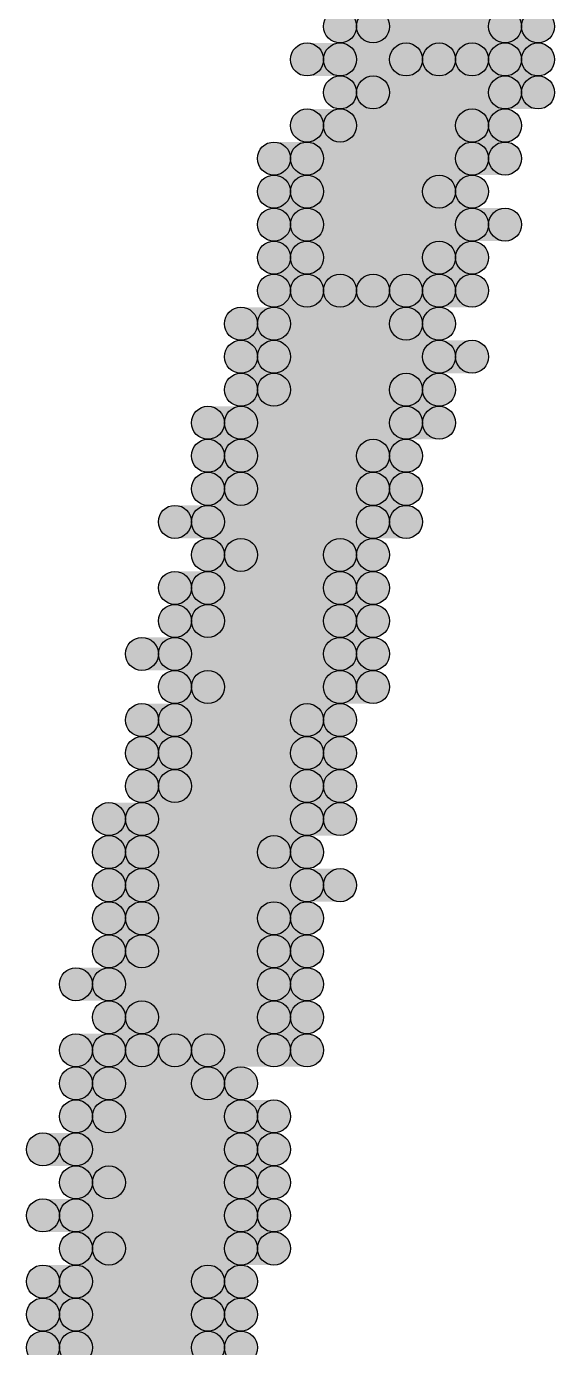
# Model space of a CAD drawing. Header units: millimetres. Extents: x 0 to 137, y 0 to 37.
# Drawn here: x 125.412 to 125.819, y 6.299 to 7.315 of the extents above; entities that cross this region are included whole.
import ezdxf

# ---------------------------------------------------------------- set-up
doc = ezdxf.new("R2010")
doc.units = ezdxf.units.MM
doc.layers.add('TopLayer', color=1, linetype='Continuous')
doc.layers.add('TopSolder', color=216, linetype='Continuous')

msp = doc.modelspace()

# ---------------------------------------------------------------- hatches: boundary and pattern name
at = {"layer": 'TopLayer'}
h = msp.add_hatch(color=1, dxfattribs=at)
edge = h.paths.add_edge_path()
edge.add_arc((125.6792, 7.3152), 0.0127, 0, 360)
for points in [[(125.6792, 7.3025), (125.6792, 7.3279), (125.8062, 7.3279), (125.8062, 7.3025)], [(125.6538, 7.2771), (125.6538, 7.3025), (125.73, 7.3025), (125.73, 7.2771)], [(125.7554, 7.2771), (125.7554, 7.3025), (125.8062, 7.3025), (125.8062, 7.2771)], [(125.6792, 7.2517), (125.6792, 7.2771), (125.8062, 7.2771), (125.8062, 7.2517)], [(125.6538, 7.2263), (125.6538, 7.2517), (125.7808, 7.2517), (125.7808, 7.2263)], [(125.6284, 7.2009), (125.6284, 7.2263), (125.7808, 7.2263), (125.7808, 7.2009)], [(125.6284, 7.1755), (125.6284, 7.2009), (125.7554, 7.2009), (125.7554, 7.1755)], [(125.6284, 7.1501), (125.6284, 7.1755), (125.7808, 7.1755), (125.7808, 7.1501)], [(125.6284, 7.1247), (125.6284, 7.1501), (125.7554, 7.1501), (125.7554, 7.1247)], [(125.6284, 7.0993), (125.6284, 7.1247), (125.6792, 7.1247), (125.6792, 7.0993)], [(125.7046, 7.0993), (125.7046, 7.1247), (125.7554, 7.1247), (125.7554, 7.0993)], [(125.603, 7.0739), (125.603, 7.0993), (125.73, 7.0993), (125.73, 7.0739)], [(125.603, 7.0485), (125.603, 7.0739), (125.7554, 7.0739), (125.7554, 7.0485)], [(125.603, 7.0231), (125.603, 7.0485), (125.73, 7.0485), (125.73, 7.0231)], [(125.5776, 6.9977), (125.5776, 7.0231), (125.73, 7.0231), (125.73, 6.9977)], [(125.5776, 6.9723), (125.5776, 6.9977), (125.7046, 6.9977), (125.7046, 6.9723)], [(125.5776, 6.9469), (125.5776, 6.9723), (125.7046, 6.9723), (125.7046, 6.9469)], [(125.5522, 6.9215), (125.5522, 6.9469), (125.7046, 6.9469), (125.7046, 6.9215)], [(125.5776, 6.8961), (125.5776, 6.9215), (125.6792, 6.9215), (125.6792, 6.8961)], [(125.5522, 6.8707), (125.5522, 6.8961), (125.6792, 6.8961), (125.6792, 6.8707)], [(125.5522, 6.8453), (125.5522, 6.8707), (125.6792, 6.8707), (125.6792, 6.8453)], [(125.5268, 6.8199), (125.5268, 6.8453), (125.6792, 6.8453), (125.6792, 6.8199)], [(125.5522, 6.7945), (125.5522, 6.8199), (125.6792, 6.8199), (125.6792, 6.7945)], [(125.5268, 6.7691), (125.5268, 6.7945), (125.6538, 6.7945), (125.6538, 6.7691)], [(125.5268, 6.7437), (125.5268, 6.7691), (125.6538, 6.7691), (125.6538, 6.7437)], [(125.5268, 6.7183), (125.5268, 6.7437), (125.6538, 6.7437), (125.6538, 6.7183)], [(125.5014, 6.6929), (125.5014, 6.7183), (125.6538, 6.7183), (125.6538, 6.6929)], [(125.5014, 6.6675), (125.5014, 6.6929), (125.6284, 6.6929), (125.6284, 6.6675)], [(125.5014, 6.6421), (125.5014, 6.6675), (125.6538, 6.6675), (125.6538, 6.6421)], [(125.5014, 6.6167), (125.5014, 6.6421), (125.6284, 6.6421), (125.6284, 6.6167)], [(125.5014, 6.5913), (125.5014, 6.6167), (125.6284, 6.6167), (125.6284, 6.5913)], [(125.476, 6.5659), (125.476, 6.5913), (125.6284, 6.5913), (125.6284, 6.5659)], [(125.5014, 6.5405), (125.5014, 6.5659), (125.6284, 6.5659), (125.6284, 6.5405)], [(125.476, 6.5151), (125.476, 6.5405), (125.5268, 6.5405), (125.5268, 6.5151)], [(125.5522, 6.5151), (125.5522, 6.5405), (125.6284, 6.5405), (125.6284, 6.5151)], [(125.476, 6.4897), (125.476, 6.5151), (125.5776, 6.5151), (125.5776, 6.4897)], [(125.476, 6.4643), (125.476, 6.4897), (125.603, 6.4897), (125.603, 6.4643)], [(125.4506, 6.4389), (125.4506, 6.4643), (125.603, 6.4643), (125.603, 6.4389)], [(125.476, 6.4135), (125.476, 6.4389), (125.603, 6.4389), (125.603, 6.4135)], [(125.4506, 6.3881), (125.4506, 6.4135), (125.603, 6.4135), (125.603, 6.3881)], [(125.476, 6.3627), (125.476, 6.3881), (125.603, 6.3881), (125.603, 6.3627)], [(125.4506, 6.3373), (125.4506, 6.3627), (125.5776, 6.3627), (125.5776, 6.3373)], [(125.4506, 6.3119), (125.4506, 6.3373), (125.5776, 6.3373), (125.5776, 6.3119)], [(125.4506, 6.2865), (125.4506, 6.3119), (125.5776, 6.3119), (125.5776, 6.2865)]]:
    msp.add_hatch(color=1, dxfattribs=at).paths.add_polyline_path(points)
h = msp.add_hatch(color=1, dxfattribs=at)
edge = h.paths.add_edge_path()
edge.add_arc((125.8062, 7.3152), 0.0127, 0, 360)
h = msp.add_hatch(color=1, dxfattribs=at)
edge = h.paths.add_edge_path()
edge.add_arc((125.6538, 7.2898), 0.0127, 0, 360)
h = msp.add_hatch(color=1, dxfattribs=at)
edge = h.paths.add_edge_path()
edge.add_arc((125.73, 7.2898), 0.0127, 0, 360)
h = msp.add_hatch(color=1, dxfattribs=at)
edge = h.paths.add_edge_path()
edge.add_arc((125.7554, 7.2898), 0.0127, 0, 360)
h = msp.add_hatch(color=1, dxfattribs=at)
edge = h.paths.add_edge_path()
edge.add_arc((125.8062, 7.2898), 0.0127, 0, 360)
h = msp.add_hatch(color=1, dxfattribs=at)
edge = h.paths.add_edge_path()
edge.add_arc((125.6792, 7.2644), 0.0127, 0, 360)
h = msp.add_hatch(color=1, dxfattribs=at)
edge = h.paths.add_edge_path()
edge.add_arc((125.8062, 7.2644), 0.0127, 0, 360)
h = msp.add_hatch(color=1, dxfattribs=at)
edge = h.paths.add_edge_path()
edge.add_arc((125.6538, 7.239), 0.0127, 0, 360)
h = msp.add_hatch(color=1, dxfattribs=at)
edge = h.paths.add_edge_path()
edge.add_arc((125.7808, 7.239), 0.0127, 0, 360)
h = msp.add_hatch(color=1, dxfattribs=at)
edge = h.paths.add_edge_path()
edge.add_arc((125.6284, 7.2136), 0.0127, 0, 360)
h = msp.add_hatch(color=1, dxfattribs=at)
edge = h.paths.add_edge_path()
edge.add_arc((125.7808, 7.2136), 0.0127, 0, 360)
h = msp.add_hatch(color=1, dxfattribs=at)
edge = h.paths.add_edge_path()
edge.add_arc((125.6284, 7.1882), 0.0127, 0, 360)
h = msp.add_hatch(color=1, dxfattribs=at)
edge = h.paths.add_edge_path()
edge.add_arc((125.7554, 7.1882), 0.0127, 0, 360)
h = msp.add_hatch(color=1, dxfattribs=at)
edge = h.paths.add_edge_path()
edge.add_arc((125.6284, 7.1628), 0.0127, 0, 360)
h = msp.add_hatch(color=1, dxfattribs=at)
edge = h.paths.add_edge_path()
edge.add_arc((125.7808, 7.1628), 0.0127, 0, 360)
h = msp.add_hatch(color=1, dxfattribs=at)
edge = h.paths.add_edge_path()
edge.add_arc((125.6284, 7.1374), 0.0127, 0, 360)
h = msp.add_hatch(color=1, dxfattribs=at)
edge = h.paths.add_edge_path()
edge.add_arc((125.7554, 7.1374), 0.0127, 0, 360)
h = msp.add_hatch(color=1, dxfattribs=at)
edge = h.paths.add_edge_path()
edge.add_arc((125.6284, 7.112), 0.0127, 0, 360)
h = msp.add_hatch(color=1, dxfattribs=at)
edge = h.paths.add_edge_path()
edge.add_arc((125.6792, 7.112), 0.0127, 0, 360)
h = msp.add_hatch(color=1, dxfattribs=at)
edge = h.paths.add_edge_path()
edge.add_arc((125.7046, 7.112), 0.0127, 0, 360)
h = msp.add_hatch(color=1, dxfattribs=at)
edge = h.paths.add_edge_path()
edge.add_arc((125.7554, 7.112), 0.0127, 0, 360)
h = msp.add_hatch(color=1, dxfattribs=at)
edge = h.paths.add_edge_path()
edge.add_arc((125.603, 7.0866), 0.0127, 0, 360)
h = msp.add_hatch(color=1, dxfattribs=at)
edge = h.paths.add_edge_path()
edge.add_arc((125.73, 7.0866), 0.0127, 0, 360)
h = msp.add_hatch(color=1, dxfattribs=at)
edge = h.paths.add_edge_path()
edge.add_arc((125.603, 7.0612), 0.0127, 0, 360)
h = msp.add_hatch(color=1, dxfattribs=at)
edge = h.paths.add_edge_path()
edge.add_arc((125.7554, 7.0612), 0.0127, 0, 360)
h = msp.add_hatch(color=1, dxfattribs=at)
edge = h.paths.add_edge_path()
edge.add_arc((125.603, 7.0358), 0.0127, 0, 360)
h = msp.add_hatch(color=1, dxfattribs=at)
edge = h.paths.add_edge_path()
edge.add_arc((125.73, 7.0358), 0.0127, 0, 360)
h = msp.add_hatch(color=1, dxfattribs=at)
edge = h.paths.add_edge_path()
edge.add_arc((125.5776, 7.0104), 0.0127, 0, 360)
h = msp.add_hatch(color=1, dxfattribs=at)
edge = h.paths.add_edge_path()
edge.add_arc((125.73, 7.0104), 0.0127, 0, 360)
h = msp.add_hatch(color=1, dxfattribs=at)
edge = h.paths.add_edge_path()
edge.add_arc((125.5776, 6.985), 0.0127, 0, 360)
h = msp.add_hatch(color=1, dxfattribs=at)
edge = h.paths.add_edge_path()
edge.add_arc((125.7046, 6.985), 0.0127, 0, 360)
h = msp.add_hatch(color=1, dxfattribs=at)
edge = h.paths.add_edge_path()
edge.add_arc((125.5776, 6.9596), 0.0127, 0, 360)
h = msp.add_hatch(color=1, dxfattribs=at)
edge = h.paths.add_edge_path()
edge.add_arc((125.7046, 6.9596), 0.0127, 0, 360)
h = msp.add_hatch(color=1, dxfattribs=at)
edge = h.paths.add_edge_path()
edge.add_arc((125.5522, 6.9342), 0.0127, 0, 360)
h = msp.add_hatch(color=1, dxfattribs=at)
edge = h.paths.add_edge_path()
edge.add_arc((125.7046, 6.9342), 0.0127, 0, 360)
h = msp.add_hatch(color=1, dxfattribs=at)
edge = h.paths.add_edge_path()
edge.add_arc((125.5776, 6.9088), 0.0127, 0, 360)
h = msp.add_hatch(color=1, dxfattribs=at)
edge = h.paths.add_edge_path()
edge.add_arc((125.6792, 6.9088), 0.0127, 0, 360)
h = msp.add_hatch(color=1, dxfattribs=at)
edge = h.paths.add_edge_path()
edge.add_arc((125.5522, 6.8834), 0.0127, 0, 360)
h = msp.add_hatch(color=1, dxfattribs=at)
edge = h.paths.add_edge_path()
edge.add_arc((125.6792, 6.8834), 0.0127, 0, 360)
h = msp.add_hatch(color=1, dxfattribs=at)
edge = h.paths.add_edge_path()
edge.add_arc((125.5522, 6.858), 0.0127, 0, 360)
h = msp.add_hatch(color=1, dxfattribs=at)
edge = h.paths.add_edge_path()
edge.add_arc((125.6792, 6.858), 0.0127, 0, 360)
h = msp.add_hatch(color=1, dxfattribs=at)
edge = h.paths.add_edge_path()
edge.add_arc((125.5268, 6.8326), 0.0127, 0, 360)
h = msp.add_hatch(color=1, dxfattribs=at)
edge = h.paths.add_edge_path()
edge.add_arc((125.6792, 6.8326), 0.0127, 0, 360)
h = msp.add_hatch(color=1, dxfattribs=at)
edge = h.paths.add_edge_path()
edge.add_arc((125.5522, 6.8072), 0.0127, 0, 360)
h = msp.add_hatch(color=1, dxfattribs=at)
edge = h.paths.add_edge_path()
edge.add_arc((125.6792, 6.8072), 0.0127, 0, 360)
h = msp.add_hatch(color=1, dxfattribs=at)
edge = h.paths.add_edge_path()
edge.add_arc((125.5268, 6.7818), 0.0127, 0, 360)
h = msp.add_hatch(color=1, dxfattribs=at)
edge = h.paths.add_edge_path()
edge.add_arc((125.6538, 6.7818), 0.0127, 0, 360)
h = msp.add_hatch(color=1, dxfattribs=at)
edge = h.paths.add_edge_path()
edge.add_arc((125.5268, 6.7564), 0.0127, 0, 360)
h = msp.add_hatch(color=1, dxfattribs=at)
edge = h.paths.add_edge_path()
edge.add_arc((125.6538, 6.7564), 0.0127, 0, 360)
h = msp.add_hatch(color=1, dxfattribs=at)
edge = h.paths.add_edge_path()
edge.add_arc((125.5268, 6.731), 0.0127, 0, 360)
h = msp.add_hatch(color=1, dxfattribs=at)
edge = h.paths.add_edge_path()
edge.add_arc((125.6538, 6.731), 0.0127, 0, 360)
h = msp.add_hatch(color=1, dxfattribs=at)
edge = h.paths.add_edge_path()
edge.add_arc((125.5014, 6.7056), 0.0127, 0, 360)
h = msp.add_hatch(color=1, dxfattribs=at)
edge = h.paths.add_edge_path()
edge.add_arc((125.6538, 6.7056), 0.0127, 0, 360)
h = msp.add_hatch(color=1, dxfattribs=at)
edge = h.paths.add_edge_path()
edge.add_arc((125.5014, 6.6802), 0.0127, 0, 360)
h = msp.add_hatch(color=1, dxfattribs=at)
edge = h.paths.add_edge_path()
edge.add_arc((125.6284, 6.6802), 0.0127, 0, 360)
h = msp.add_hatch(color=1, dxfattribs=at)
edge = h.paths.add_edge_path()
edge.add_arc((125.5014, 6.6548), 0.0127, 0, 360)
h = msp.add_hatch(color=1, dxfattribs=at)
edge = h.paths.add_edge_path()
edge.add_arc((125.6538, 6.6548), 0.0127, 0, 360)
h = msp.add_hatch(color=1, dxfattribs=at)
edge = h.paths.add_edge_path()
edge.add_arc((125.5014, 6.6294), 0.0127, 0, 360)
h = msp.add_hatch(color=1, dxfattribs=at)
edge = h.paths.add_edge_path()
edge.add_arc((125.6284, 6.6294), 0.0127, 0, 360)
h = msp.add_hatch(color=1, dxfattribs=at)
edge = h.paths.add_edge_path()
edge.add_arc((125.5014, 6.604), 0.0127, 0, 360)
h = msp.add_hatch(color=1, dxfattribs=at)
edge = h.paths.add_edge_path()
edge.add_arc((125.6284, 6.604), 0.0127, 0, 360)
h = msp.add_hatch(color=1, dxfattribs=at)
edge = h.paths.add_edge_path()
edge.add_arc((125.476, 6.5786), 0.0127, 0, 360)
h = msp.add_hatch(color=1, dxfattribs=at)
edge = h.paths.add_edge_path()
edge.add_arc((125.6284, 6.5786), 0.0127, 0, 360)
h = msp.add_hatch(color=1, dxfattribs=at)
edge = h.paths.add_edge_path()
edge.add_arc((125.5014, 6.5532), 0.0127, 0, 360)
h = msp.add_hatch(color=1, dxfattribs=at)
edge = h.paths.add_edge_path()
edge.add_arc((125.6284, 6.5532), 0.0127, 0, 360)
h = msp.add_hatch(color=1, dxfattribs=at)
edge = h.paths.add_edge_path()
edge.add_arc((125.476, 6.5278), 0.0127, 0, 360)
h = msp.add_hatch(color=1, dxfattribs=at)
edge = h.paths.add_edge_path()
edge.add_arc((125.5268, 6.5278), 0.0127, 0, 360)
h = msp.add_hatch(color=1, dxfattribs=at)
edge = h.paths.add_edge_path()
edge.add_arc((125.5522, 6.5278), 0.0127, 0, 360)
h = msp.add_hatch(color=1, dxfattribs=at)
edge = h.paths.add_edge_path()
edge.add_arc((125.6284, 6.5278), 0.0127, 0, 360)
h = msp.add_hatch(color=1, dxfattribs=at)
edge = h.paths.add_edge_path()
edge.add_arc((125.476, 6.5024), 0.0127, 0, 360)
h = msp.add_hatch(color=1, dxfattribs=at)
edge = h.paths.add_edge_path()
edge.add_arc((125.5776, 6.5024), 0.0127, 0, 360)
h = msp.add_hatch(color=1, dxfattribs=at)
edge = h.paths.add_edge_path()
edge.add_arc((125.476, 6.477), 0.0127, 0, 360)
h = msp.add_hatch(color=1, dxfattribs=at)
edge = h.paths.add_edge_path()
edge.add_arc((125.603, 6.477), 0.0127, 0, 360)
h = msp.add_hatch(color=1, dxfattribs=at)
edge = h.paths.add_edge_path()
edge.add_arc((125.4506, 6.4516), 0.0127, 0, 360)
h = msp.add_hatch(color=1, dxfattribs=at)
edge = h.paths.add_edge_path()
edge.add_arc((125.603, 6.4516), 0.0127, 0, 360)
h = msp.add_hatch(color=1, dxfattribs=at)
edge = h.paths.add_edge_path()
edge.add_arc((125.476, 6.4262), 0.0127, 0, 360)
h = msp.add_hatch(color=1, dxfattribs=at)
edge = h.paths.add_edge_path()
edge.add_arc((125.603, 6.4262), 0.0127, 0, 360)
h = msp.add_hatch(color=1, dxfattribs=at)
edge = h.paths.add_edge_path()
edge.add_arc((125.4506, 6.4008), 0.0127, 0, 360)
h = msp.add_hatch(color=1, dxfattribs=at)
edge = h.paths.add_edge_path()
edge.add_arc((125.603, 6.4008), 0.0127, 0, 360)
h = msp.add_hatch(color=1, dxfattribs=at)
edge = h.paths.add_edge_path()
edge.add_arc((125.476, 6.3754), 0.0127, 0, 360)
h = msp.add_hatch(color=1, dxfattribs=at)
edge = h.paths.add_edge_path()
edge.add_arc((125.603, 6.3754), 0.0127, 0, 360)
h = msp.add_hatch(color=1, dxfattribs=at)
edge = h.paths.add_edge_path()
edge.add_arc((125.4506, 6.35), 0.0127, 0, 360)
h = msp.add_hatch(color=1, dxfattribs=at)
edge = h.paths.add_edge_path()
edge.add_arc((125.5776, 6.35), 0.0127, 0, 360)
h = msp.add_hatch(color=1, dxfattribs=at)
edge = h.paths.add_edge_path()
edge.add_arc((125.4506, 6.3246), 0.0127, 0, 360)
h = msp.add_hatch(color=1, dxfattribs=at)
edge = h.paths.add_edge_path()
edge.add_arc((125.5776, 6.3246), 0.0127, 0, 360)
h = msp.add_hatch(color=1, dxfattribs=at)
edge = h.paths.add_edge_path()
edge.add_arc((125.4506, 6.2992), 0.0127, 0, 360)
h = msp.add_hatch(color=1, dxfattribs=at)
edge = h.paths.add_edge_path()
edge.add_arc((125.5776, 6.2992), 0.0127, 0, 360)
at = {"layer": 'TopSolder'}
h = msp.add_hatch(color=216, dxfattribs=at)
edge = h.paths.add_edge_path()
edge.add_arc((125.6538, 7.3152), 0.0127, 0, 360)
for points in [[(125.6538, 7.3025), (125.6538, 7.3279), (125.7808, 7.3279), (125.7808, 7.3025)], [(125.6284, 7.2771), (125.6284, 7.3025), (125.7046, 7.3025), (125.7046, 7.2771)], [(125.73, 7.2771), (125.73, 7.3025), (125.7808, 7.3025), (125.7808, 7.2771)], [(125.6538, 7.2517), (125.6538, 7.2771), (125.7808, 7.2771), (125.7808, 7.2517)], [(125.6284, 7.2263), (125.6284, 7.2517), (125.7554, 7.2517), (125.7554, 7.2263)], [(125.603, 7.2009), (125.603, 7.2263), (125.7554, 7.2263), (125.7554, 7.2009)], [(125.603, 7.1755), (125.603, 7.2009), (125.73, 7.2009), (125.73, 7.1755)], [(125.603, 7.1501), (125.603, 7.1755), (125.7554, 7.1755), (125.7554, 7.1501)], [(125.603, 7.1247), (125.603, 7.1501), (125.73, 7.1501), (125.73, 7.1247)], [(125.603, 7.0993), (125.603, 7.1247), (125.6538, 7.1247), (125.6538, 7.0993)], [(125.6792, 7.0993), (125.6792, 7.1247), (125.73, 7.1247), (125.73, 7.0993)], [(125.5776, 7.0739), (125.5776, 7.0993), (125.7046, 7.0993), (125.7046, 7.0739)], [(125.5776, 7.0485), (125.5776, 7.0739), (125.73, 7.0739), (125.73, 7.0485)], [(125.5776, 7.0231), (125.5776, 7.0485), (125.7046, 7.0485), (125.7046, 7.0231)], [(125.5522, 6.9977), (125.5522, 7.0231), (125.7046, 7.0231), (125.7046, 6.9977)], [(125.5522, 6.9723), (125.5522, 6.9977), (125.6792, 6.9977), (125.6792, 6.9723)], [(125.5522, 6.9469), (125.5522, 6.9723), (125.6792, 6.9723), (125.6792, 6.9469)], [(125.5268, 6.9215), (125.5268, 6.9469), (125.6792, 6.9469), (125.6792, 6.9215)], [(125.5522, 6.8961), (125.5522, 6.9215), (125.6538, 6.9215), (125.6538, 6.8961)], [(125.5268, 6.8707), (125.5268, 6.8961), (125.6538, 6.8961), (125.6538, 6.8707)], [(125.5268, 6.8453), (125.5268, 6.8707), (125.6538, 6.8707), (125.6538, 6.8453)], [(125.5014, 6.8199), (125.5014, 6.8453), (125.6538, 6.8453), (125.6538, 6.8199)], [(125.5268, 6.7945), (125.5268, 6.8199), (125.6538, 6.8199), (125.6538, 6.7945)], [(125.5014, 6.7691), (125.5014, 6.7945), (125.6284, 6.7945), (125.6284, 6.7691)], [(125.5014, 6.7437), (125.5014, 6.7691), (125.6284, 6.7691), (125.6284, 6.7437)], [(125.5014, 6.7183), (125.5014, 6.7437), (125.6284, 6.7437), (125.6284, 6.7183)], [(125.476, 6.6929), (125.476, 6.7183), (125.6284, 6.7183), (125.6284, 6.6929)], [(125.476, 6.6675), (125.476, 6.6929), (125.603, 6.6929), (125.603, 6.6675)], [(125.476, 6.6421), (125.476, 6.6675), (125.6284, 6.6675), (125.6284, 6.6421)], [(125.476, 6.6167), (125.476, 6.6421), (125.603, 6.6421), (125.603, 6.6167)], [(125.476, 6.5913), (125.476, 6.6167), (125.603, 6.6167), (125.603, 6.5913)], [(125.4506, 6.5659), (125.4506, 6.5913), (125.603, 6.5913), (125.603, 6.5659)], [(125.476, 6.5405), (125.476, 6.5659), (125.603, 6.5659), (125.603, 6.5405)], [(125.4506, 6.5151), (125.4506, 6.5405), (125.5014, 6.5405), (125.5014, 6.5151)], [(125.5268, 6.5151), (125.5268, 6.5405), (125.603, 6.5405), (125.603, 6.5151)], [(125.4506, 6.4897), (125.4506, 6.5151), (125.5522, 6.5151), (125.5522, 6.4897)], [(125.4506, 6.4643), (125.4506, 6.4897), (125.5776, 6.4897), (125.5776, 6.4643)], [(125.4252, 6.4389), (125.4252, 6.4643), (125.5776, 6.4643), (125.5776, 6.4389)], [(125.4506, 6.4135), (125.4506, 6.4389), (125.5776, 6.4389), (125.5776, 6.4135)], [(125.4252, 6.3881), (125.4252, 6.4135), (125.5776, 6.4135), (125.5776, 6.3881)], [(125.4506, 6.3627), (125.4506, 6.3881), (125.5776, 6.3881), (125.5776, 6.3627)], [(125.4252, 6.3373), (125.4252, 6.3627), (125.5522, 6.3627), (125.5522, 6.3373)], [(125.4252, 6.3119), (125.4252, 6.3373), (125.5522, 6.3373), (125.5522, 6.3119)], [(125.4252, 6.2865), (125.4252, 6.3119), (125.5522, 6.3119), (125.5522, 6.2865)]]:
    msp.add_hatch(color=216, dxfattribs=at).paths.add_polyline_path(points)
h = msp.add_hatch(color=216, dxfattribs=at)
edge = h.paths.add_edge_path()
edge.add_arc((125.7808, 7.3152), 0.0127, 0, 360)
h = msp.add_hatch(color=216, dxfattribs=at)
edge = h.paths.add_edge_path()
edge.add_arc((125.6284, 7.2898), 0.0127, 0, 360)
h = msp.add_hatch(color=216, dxfattribs=at)
edge = h.paths.add_edge_path()
edge.add_arc((125.7046, 7.2898), 0.0127, 0, 360)
h = msp.add_hatch(color=216, dxfattribs=at)
edge = h.paths.add_edge_path()
edge.add_arc((125.73, 7.2898), 0.0127, 0, 360)
h = msp.add_hatch(color=216, dxfattribs=at)
edge = h.paths.add_edge_path()
edge.add_arc((125.7808, 7.2898), 0.0127, 0, 360)
h = msp.add_hatch(color=216, dxfattribs=at)
edge = h.paths.add_edge_path()
edge.add_arc((125.6538, 7.2644), 0.0127, 0, 360)
h = msp.add_hatch(color=216, dxfattribs=at)
edge = h.paths.add_edge_path()
edge.add_arc((125.7808, 7.2644), 0.0127, 0, 360)
h = msp.add_hatch(color=216, dxfattribs=at)
edge = h.paths.add_edge_path()
edge.add_arc((125.6284, 7.239), 0.0127, 0, 360)
h = msp.add_hatch(color=216, dxfattribs=at)
edge = h.paths.add_edge_path()
edge.add_arc((125.7554, 7.239), 0.0127, 0, 360)
h = msp.add_hatch(color=216, dxfattribs=at)
edge = h.paths.add_edge_path()
edge.add_arc((125.603, 7.2136), 0.0127, 0, 360)
h = msp.add_hatch(color=216, dxfattribs=at)
edge = h.paths.add_edge_path()
edge.add_arc((125.7554, 7.2136), 0.0127, 0, 360)
h = msp.add_hatch(color=216, dxfattribs=at)
edge = h.paths.add_edge_path()
edge.add_arc((125.603, 7.1882), 0.0127, 0, 360)
h = msp.add_hatch(color=216, dxfattribs=at)
edge = h.paths.add_edge_path()
edge.add_arc((125.73, 7.1882), 0.0127, 0, 360)
h = msp.add_hatch(color=216, dxfattribs=at)
edge = h.paths.add_edge_path()
edge.add_arc((125.603, 7.1628), 0.0127, 0, 360)
h = msp.add_hatch(color=216, dxfattribs=at)
edge = h.paths.add_edge_path()
edge.add_arc((125.7554, 7.1628), 0.0127, 0, 360)
h = msp.add_hatch(color=216, dxfattribs=at)
edge = h.paths.add_edge_path()
edge.add_arc((125.603, 7.1374), 0.0127, 0, 360)
h = msp.add_hatch(color=216, dxfattribs=at)
edge = h.paths.add_edge_path()
edge.add_arc((125.73, 7.1374), 0.0127, 0, 360)
h = msp.add_hatch(color=216, dxfattribs=at)
edge = h.paths.add_edge_path()
edge.add_arc((125.603, 7.112), 0.0127, 0, 360)
h = msp.add_hatch(color=216, dxfattribs=at)
edge = h.paths.add_edge_path()
edge.add_arc((125.6538, 7.112), 0.0127, 0, 360)
h = msp.add_hatch(color=216, dxfattribs=at)
edge = h.paths.add_edge_path()
edge.add_arc((125.6792, 7.112), 0.0127, 0, 360)
h = msp.add_hatch(color=216, dxfattribs=at)
edge = h.paths.add_edge_path()
edge.add_arc((125.73, 7.112), 0.0127, 0, 360)
h = msp.add_hatch(color=216, dxfattribs=at)
edge = h.paths.add_edge_path()
edge.add_arc((125.5776, 7.0866), 0.0127, 0, 360)
h = msp.add_hatch(color=216, dxfattribs=at)
edge = h.paths.add_edge_path()
edge.add_arc((125.7046, 7.0866), 0.0127, 0, 360)
h = msp.add_hatch(color=216, dxfattribs=at)
edge = h.paths.add_edge_path()
edge.add_arc((125.5776, 7.0612), 0.0127, 0, 360)
h = msp.add_hatch(color=216, dxfattribs=at)
edge = h.paths.add_edge_path()
edge.add_arc((125.73, 7.0612), 0.0127, 0, 360)
h = msp.add_hatch(color=216, dxfattribs=at)
edge = h.paths.add_edge_path()
edge.add_arc((125.5776, 7.0358), 0.0127, 0, 360)
h = msp.add_hatch(color=216, dxfattribs=at)
edge = h.paths.add_edge_path()
edge.add_arc((125.7046, 7.0358), 0.0127, 0, 360)
h = msp.add_hatch(color=216, dxfattribs=at)
edge = h.paths.add_edge_path()
edge.add_arc((125.5522, 7.0104), 0.0127, 0, 360)
h = msp.add_hatch(color=216, dxfattribs=at)
edge = h.paths.add_edge_path()
edge.add_arc((125.7046, 7.0104), 0.0127, 0, 360)
h = msp.add_hatch(color=216, dxfattribs=at)
edge = h.paths.add_edge_path()
edge.add_arc((125.5522, 6.985), 0.0127, 0, 360)
h = msp.add_hatch(color=216, dxfattribs=at)
edge = h.paths.add_edge_path()
edge.add_arc((125.6792, 6.985), 0.0127, 0, 360)
h = msp.add_hatch(color=216, dxfattribs=at)
edge = h.paths.add_edge_path()
edge.add_arc((125.5522, 6.9596), 0.0127, 0, 360)
h = msp.add_hatch(color=216, dxfattribs=at)
edge = h.paths.add_edge_path()
edge.add_arc((125.6792, 6.9596), 0.0127, 0, 360)
h = msp.add_hatch(color=216, dxfattribs=at)
edge = h.paths.add_edge_path()
edge.add_arc((125.5268, 6.9342), 0.0127, 0, 360)
h = msp.add_hatch(color=216, dxfattribs=at)
edge = h.paths.add_edge_path()
edge.add_arc((125.6792, 6.9342), 0.0127, 0, 360)
h = msp.add_hatch(color=216, dxfattribs=at)
edge = h.paths.add_edge_path()
edge.add_arc((125.5522, 6.9088), 0.0127, 0, 360)
h = msp.add_hatch(color=216, dxfattribs=at)
edge = h.paths.add_edge_path()
edge.add_arc((125.6538, 6.9088), 0.0127, 0, 360)
h = msp.add_hatch(color=216, dxfattribs=at)
edge = h.paths.add_edge_path()
edge.add_arc((125.5268, 6.8834), 0.0127, 0, 360)
h = msp.add_hatch(color=216, dxfattribs=at)
edge = h.paths.add_edge_path()
edge.add_arc((125.6538, 6.8834), 0.0127, 0, 360)
h = msp.add_hatch(color=216, dxfattribs=at)
edge = h.paths.add_edge_path()
edge.add_arc((125.5268, 6.858), 0.0127, 0, 360)
h = msp.add_hatch(color=216, dxfattribs=at)
edge = h.paths.add_edge_path()
edge.add_arc((125.6538, 6.858), 0.0127, 0, 360)
h = msp.add_hatch(color=216, dxfattribs=at)
edge = h.paths.add_edge_path()
edge.add_arc((125.5014, 6.8326), 0.0127, 0, 360)
h = msp.add_hatch(color=216, dxfattribs=at)
edge = h.paths.add_edge_path()
edge.add_arc((125.6538, 6.8326), 0.0127, 0, 360)
h = msp.add_hatch(color=216, dxfattribs=at)
edge = h.paths.add_edge_path()
edge.add_arc((125.5268, 6.8072), 0.0127, 0, 360)
h = msp.add_hatch(color=216, dxfattribs=at)
edge = h.paths.add_edge_path()
edge.add_arc((125.6538, 6.8072), 0.0127, 0, 360)
h = msp.add_hatch(color=216, dxfattribs=at)
edge = h.paths.add_edge_path()
edge.add_arc((125.5014, 6.7818), 0.0127, 0, 360)
h = msp.add_hatch(color=216, dxfattribs=at)
edge = h.paths.add_edge_path()
edge.add_arc((125.6284, 6.7818), 0.0127, 0, 360)
h = msp.add_hatch(color=216, dxfattribs=at)
edge = h.paths.add_edge_path()
edge.add_arc((125.5014, 6.7564), 0.0127, 0, 360)
h = msp.add_hatch(color=216, dxfattribs=at)
edge = h.paths.add_edge_path()
edge.add_arc((125.6284, 6.7564), 0.0127, 0, 360)
h = msp.add_hatch(color=216, dxfattribs=at)
edge = h.paths.add_edge_path()
edge.add_arc((125.5014, 6.731), 0.0127, 0, 360)
h = msp.add_hatch(color=216, dxfattribs=at)
edge = h.paths.add_edge_path()
edge.add_arc((125.6284, 6.731), 0.0127, 0, 360)
h = msp.add_hatch(color=216, dxfattribs=at)
edge = h.paths.add_edge_path()
edge.add_arc((125.476, 6.7056), 0.0127, 0, 360)
h = msp.add_hatch(color=216, dxfattribs=at)
edge = h.paths.add_edge_path()
edge.add_arc((125.6284, 6.7056), 0.0127, 0, 360)
h = msp.add_hatch(color=216, dxfattribs=at)
edge = h.paths.add_edge_path()
edge.add_arc((125.476, 6.6802), 0.0127, 0, 360)
h = msp.add_hatch(color=216, dxfattribs=at)
edge = h.paths.add_edge_path()
edge.add_arc((125.603, 6.6802), 0.0127, 0, 360)
h = msp.add_hatch(color=216, dxfattribs=at)
edge = h.paths.add_edge_path()
edge.add_arc((125.476, 6.6548), 0.0127, 0, 360)
h = msp.add_hatch(color=216, dxfattribs=at)
edge = h.paths.add_edge_path()
edge.add_arc((125.6284, 6.6548), 0.0127, 0, 360)
h = msp.add_hatch(color=216, dxfattribs=at)
edge = h.paths.add_edge_path()
edge.add_arc((125.476, 6.6294), 0.0127, 0, 360)
h = msp.add_hatch(color=216, dxfattribs=at)
edge = h.paths.add_edge_path()
edge.add_arc((125.603, 6.6294), 0.0127, 0, 360)
h = msp.add_hatch(color=216, dxfattribs=at)
edge = h.paths.add_edge_path()
edge.add_arc((125.476, 6.604), 0.0127, 0, 360)
h = msp.add_hatch(color=216, dxfattribs=at)
edge = h.paths.add_edge_path()
edge.add_arc((125.603, 6.604), 0.0127, 0, 360)
h = msp.add_hatch(color=216, dxfattribs=at)
edge = h.paths.add_edge_path()
edge.add_arc((125.4506, 6.5786), 0.0127, 0, 360)
h = msp.add_hatch(color=216, dxfattribs=at)
edge = h.paths.add_edge_path()
edge.add_arc((125.603, 6.5786), 0.0127, 0, 360)
h = msp.add_hatch(color=216, dxfattribs=at)
edge = h.paths.add_edge_path()
edge.add_arc((125.476, 6.5532), 0.0127, 0, 360)
h = msp.add_hatch(color=216, dxfattribs=at)
edge = h.paths.add_edge_path()
edge.add_arc((125.603, 6.5532), 0.0127, 0, 360)
h = msp.add_hatch(color=216, dxfattribs=at)
edge = h.paths.add_edge_path()
edge.add_arc((125.4506, 6.5278), 0.0127, 0, 360)
h = msp.add_hatch(color=216, dxfattribs=at)
edge = h.paths.add_edge_path()
edge.add_arc((125.5014, 6.5278), 0.0127, 0, 360)
h = msp.add_hatch(color=216, dxfattribs=at)
edge = h.paths.add_edge_path()
edge.add_arc((125.5268, 6.5278), 0.0127, 0, 360)
h = msp.add_hatch(color=216, dxfattribs=at)
edge = h.paths.add_edge_path()
edge.add_arc((125.603, 6.5278), 0.0127, 0, 360)
h = msp.add_hatch(color=216, dxfattribs=at)
edge = h.paths.add_edge_path()
edge.add_arc((125.4506, 6.5024), 0.0127, 0, 360)
h = msp.add_hatch(color=216, dxfattribs=at)
edge = h.paths.add_edge_path()
edge.add_arc((125.5522, 6.5024), 0.0127, 0, 360)
h = msp.add_hatch(color=216, dxfattribs=at)
edge = h.paths.add_edge_path()
edge.add_arc((125.4506, 6.477), 0.0127, 0, 360)
h = msp.add_hatch(color=216, dxfattribs=at)
edge = h.paths.add_edge_path()
edge.add_arc((125.5776, 6.477), 0.0127, 0, 360)
h = msp.add_hatch(color=216, dxfattribs=at)
edge = h.paths.add_edge_path()
edge.add_arc((125.4252, 6.4516), 0.0127, 0, 360)
h = msp.add_hatch(color=216, dxfattribs=at)
edge = h.paths.add_edge_path()
edge.add_arc((125.5776, 6.4516), 0.0127, 0, 360)
h = msp.add_hatch(color=216, dxfattribs=at)
edge = h.paths.add_edge_path()
edge.add_arc((125.4506, 6.4262), 0.0127, 0, 360)
h = msp.add_hatch(color=216, dxfattribs=at)
edge = h.paths.add_edge_path()
edge.add_arc((125.5776, 6.4262), 0.0127, 0, 360)
h = msp.add_hatch(color=216, dxfattribs=at)
edge = h.paths.add_edge_path()
edge.add_arc((125.4252, 6.4008), 0.0127, 0, 360)
h = msp.add_hatch(color=216, dxfattribs=at)
edge = h.paths.add_edge_path()
edge.add_arc((125.5776, 6.4008), 0.0127, 0, 360)
h = msp.add_hatch(color=216, dxfattribs=at)
edge = h.paths.add_edge_path()
edge.add_arc((125.4506, 6.3754), 0.0127, 0, 360)
h = msp.add_hatch(color=216, dxfattribs=at)
edge = h.paths.add_edge_path()
edge.add_arc((125.5776, 6.3754), 0.0127, 0, 360)
h = msp.add_hatch(color=216, dxfattribs=at)
edge = h.paths.add_edge_path()
edge.add_arc((125.4252, 6.35), 0.0127, 0, 360)
h = msp.add_hatch(color=216, dxfattribs=at)
edge = h.paths.add_edge_path()
edge.add_arc((125.5522, 6.35), 0.0127, 0, 360)
h = msp.add_hatch(color=216, dxfattribs=at)
edge = h.paths.add_edge_path()
edge.add_arc((125.4252, 6.3246), 0.0127, 0, 360)
h = msp.add_hatch(color=216, dxfattribs=at)
edge = h.paths.add_edge_path()
edge.add_arc((125.5522, 6.3246), 0.0127, 0, 360)
h = msp.add_hatch(color=216, dxfattribs=at)
edge = h.paths.add_edge_path()
edge.add_arc((125.4252, 6.2992), 0.0127, 0, 360)
h = msp.add_hatch(color=216, dxfattribs=at)
edge = h.paths.add_edge_path()
edge.add_arc((125.5522, 6.2992), 0.0127, 0, 360)

# ---------------------------------------------------------------- linework, layer by layer
at = {"layer": 'TopLayer'}
for centre in [(125.6792, 7.3152), (125.8062, 7.3152), (125.6538, 7.2898), (125.73, 7.2898), (125.7554, 7.2898), (125.8062, 7.2898), (125.6792, 7.2644), (125.8062, 7.2644), (125.6538, 7.239), (125.7808, 7.239), (125.6284, 7.2136), (125.7808, 7.2136), (125.6284, 7.1882), (125.7554, 7.1882), (125.6284, 7.1628), (125.7808, 7.1628), (125.6284, 7.1374), (125.7554, 7.1374), (125.6284, 7.112), (125.6792, 7.112), (125.7046, 7.112), (125.7554, 7.112), (125.603, 7.0866), (125.73, 7.0866), (125.603, 7.0612), (125.7554, 7.0612), (125.603, 7.0358), (125.73, 7.0358), (125.5776, 7.0104), (125.73, 7.0104), (125.5776, 6.985), (125.7046, 6.985), (125.5776, 6.9596), (125.7046, 6.9596), (125.5522, 6.9342), (125.7046, 6.9342), (125.5776, 6.9088), (125.6792, 6.9088), (125.5522, 6.8834), (125.6792, 6.8834), (125.5522, 6.858), (125.6792, 6.858), (125.5268, 6.8326), (125.6792, 6.8326), (125.5522, 6.8072), (125.6792, 6.8072), (125.5268, 6.7818), (125.6538, 6.7818), (125.5268, 6.7564), (125.6538, 6.7564), (125.5268, 6.731), (125.6538, 6.731), (125.5014, 6.7056), (125.6538, 6.7056), (125.5014, 6.6802), (125.6284, 6.6802), (125.5014, 6.6548), (125.6538, 6.6548), (125.5014, 6.6294), (125.6284, 6.6294), (125.5014, 6.604), (125.6284, 6.604), (125.476, 6.5786), (125.6284, 6.5786), (125.5014, 6.5532), (125.6284, 6.5532), (125.476, 6.5278), (125.5268, 6.5278), (125.5522, 6.5278), (125.6284, 6.5278), (125.476, 6.5024), (125.5776, 6.5024), (125.476, 6.477), (125.603, 6.477), (125.4506, 6.4516), (125.603, 6.4516), (125.476, 6.4262), (125.603, 6.4262), (125.4506, 6.4008), (125.603, 6.4008), (125.476, 6.3754), (125.603, 6.3754), (125.4506, 6.35), (125.5776, 6.35), (125.4506, 6.3246), (125.5776, 6.3246), (125.4506, 6.2992), (125.5776, 6.2992)]:
    msp.add_circle(centre, 0.0127, dxfattribs=at)
at = {"layer": 'TopSolder'}
for centre in [(125.6538, 7.3152), (125.7808, 7.3152), (125.6284, 7.2898), (125.7046, 7.2898), (125.73, 7.2898), (125.7808, 7.2898), (125.6538, 7.2644), (125.7808, 7.2644), (125.6284, 7.239), (125.7554, 7.239), (125.603, 7.2136), (125.7554, 7.2136), (125.603, 7.1882), (125.73, 7.1882), (125.603, 7.1628), (125.7554, 7.1628), (125.603, 7.1374), (125.73, 7.1374), (125.603, 7.112), (125.6538, 7.112), (125.6792, 7.112), (125.73, 7.112), (125.5776, 7.0866), (125.7046, 7.0866), (125.5776, 7.0612), (125.73, 7.0612), (125.5776, 7.0358), (125.7046, 7.0358), (125.5522, 7.0104), (125.7046, 7.0104), (125.5522, 6.985), (125.6792, 6.985), (125.5522, 6.9596), (125.6792, 6.9596), (125.5268, 6.9342), (125.6792, 6.9342), (125.5522, 6.9088), (125.6538, 6.9088), (125.5268, 6.8834), (125.6538, 6.8834), (125.5268, 6.858), (125.6538, 6.858), (125.5014, 6.8326), (125.6538, 6.8326), (125.5268, 6.8072), (125.6538, 6.8072), (125.5014, 6.7818), (125.6284, 6.7818), (125.5014, 6.7564), (125.6284, 6.7564), (125.5014, 6.731), (125.6284, 6.731), (125.476, 6.7056), (125.6284, 6.7056), (125.476, 6.6802), (125.603, 6.6802), (125.476, 6.6548), (125.6284, 6.6548), (125.476, 6.6294), (125.603, 6.6294), (125.476, 6.604), (125.603, 6.604), (125.4506, 6.5786), (125.603, 6.5786), (125.476, 6.5532), (125.603, 6.5532), (125.4506, 6.5278), (125.5014, 6.5278), (125.5268, 6.5278), (125.603, 6.5278), (125.4506, 6.5024), (125.5522, 6.5024), (125.4506, 6.477), (125.5776, 6.477), (125.4252, 6.4516), (125.5776, 6.4516), (125.4506, 6.4262), (125.5776, 6.4262), (125.4252, 6.4008), (125.5776, 6.4008), (125.4506, 6.3754), (125.5776, 6.3754), (125.4252, 6.35), (125.5522, 6.35), (125.4252, 6.3246), (125.5522, 6.3246), (125.4252, 6.2992), (125.5522, 6.2992)]:
    msp.add_circle(centre, 0.0127, dxfattribs=at)

doc.saveas('drawing.dxf')
